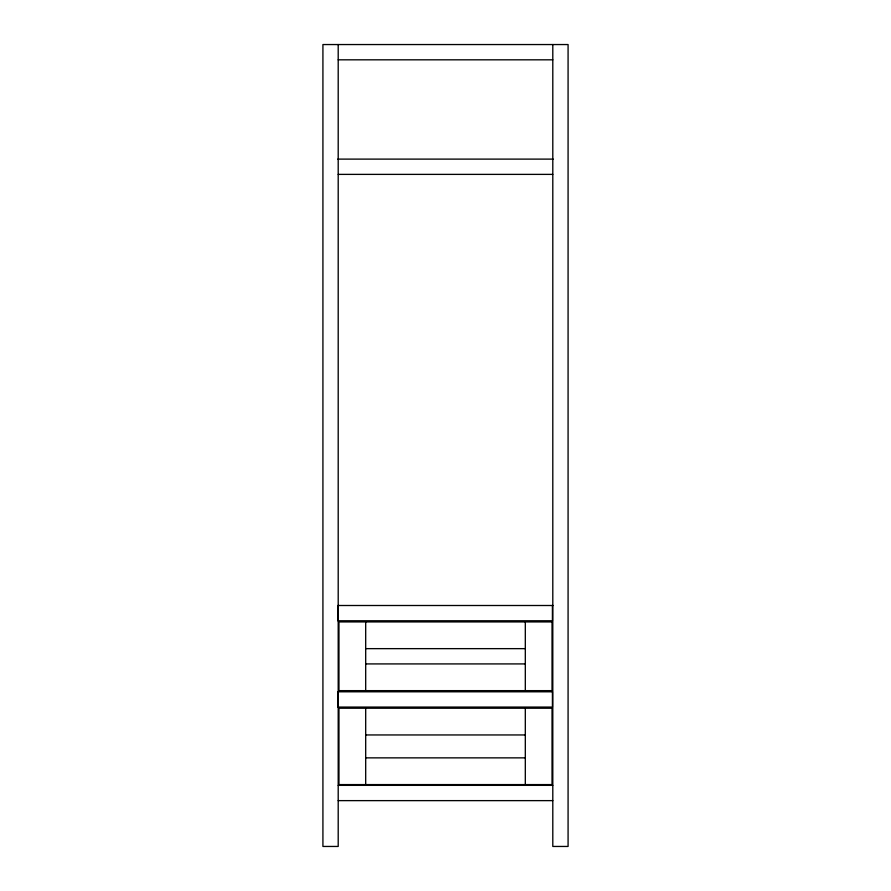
<?xml version="1.0" encoding="UTF-8"?>
<svg xmlns="http://www.w3.org/2000/svg" width="891" height="891" viewBox="0 0 891 891"><rect width="100%" height="100%" fill="white"/><g stroke="black" fill="none" stroke-linecap="round" stroke-linejoin="round"><path stroke-width="1.34" d="M338.201 59.82L552.799 59.82M337.812 159.11L553.188 159.11M338.201 174.38L552.799 174.38M553.188 605.501L337.812 605.501L337.812 620.771L552.42 620.771L552.42 605.501M365.689 648.648L525.311 648.648M365.689 663.918L525.311 663.918M365.689 734.952L525.311 734.952M365.689 757.862L525.311 757.862M338.201 785.35L552.799 785.35M338.201 800.63L552.799 800.63M552.799 44.55L552.799 846.45L568.079 846.45L568.079 44.55L322.921 44.55L322.921 846.45L338.201 846.45L338.201 44.55M525.311 621.918L525.311 690.648M525.311 708.222L525.311 784.592M365.689 621.918L365.689 690.648M365.689 708.222L365.689 784.592M552.041 621.918L338.959 621.918L338.959 690.648L552.041 690.648L552.041 621.918M552.42 691.795L337.812 691.795L337.812 707.075L552.42 707.075L552.42 691.795M552.041 708.222L338.959 708.222L338.959 784.592L552.041 784.592L552.041 708.222"/></g></svg>
